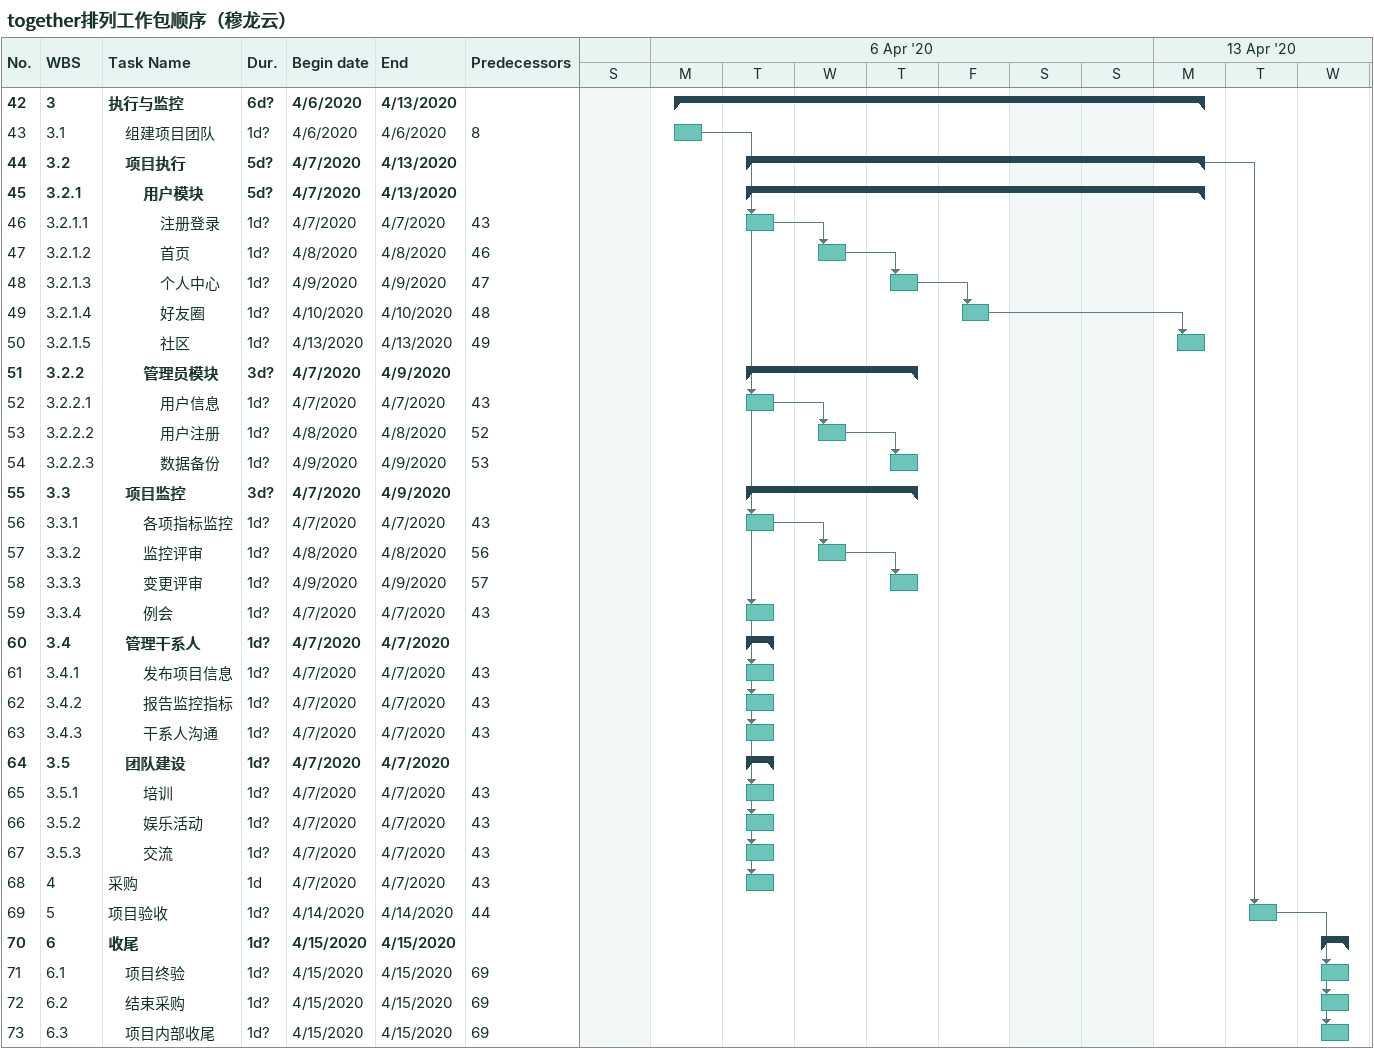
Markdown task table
together排列工作包顺序（穆龙云）

| ID | WBS | Task | Duration | Start | Finish | Predecessors |
|---|---|---|---|---|---|---|
| 42 | 3 | **执行与监控** | 6d? | 2020-04-06 | 2020-04-13 |  |
| 43 | 3.1 | 组建项目团队 | 1d? | 2020-04-06 | 2020-04-06 | 8 |
| 44 | 3.2 | **项目执行** | 5d? | 2020-04-07 | 2020-04-13 |  |
| 45 | 3.2.1 | **用户模块** | 5d? | 2020-04-07 | 2020-04-13 |  |
| 46 | 3.2.1.1 | 注册登录 | 1d? | 2020-04-07 | 2020-04-07 | 43 |
| 47 | 3.2.1.2 | 首页 | 1d? | 2020-04-08 | 2020-04-08 | 46 |
| 48 | 3.2.1.3 | 个人中心 | 1d? | 2020-04-09 | 2020-04-09 | 47 |
| 49 | 3.2.1.4 | 好友圈 | 1d? | 2020-04-10 | 2020-04-10 | 48 |
| 50 | 3.2.1.5 | 社区 | 1d? | 2020-04-13 | 2020-04-13 | 49 |
| 51 | 3.2.2 | **管理员模块** | 3d? | 2020-04-07 | 2020-04-09 |  |
| 52 | 3.2.2.1 | 用户信息 | 1d? | 2020-04-07 | 2020-04-07 | 43 |
| 53 | 3.2.2.2 | 用户注册 | 1d? | 2020-04-08 | 2020-04-08 | 52 |
| 54 | 3.2.2.3 | 数据备份 | 1d? | 2020-04-09 | 2020-04-09 | 53 |
| 55 | 3.3 | **项目监控** | 3d? | 2020-04-07 | 2020-04-09 |  |
| 56 | 3.3.1 | 各项指标监控 | 1d? | 2020-04-07 | 2020-04-07 | 43 |
| 57 | 3.3.2 | 监控评审 | 1d? | 2020-04-08 | 2020-04-08 | 56 |
| 58 | 3.3.3 | 变更评审 | 1d? | 2020-04-09 | 2020-04-09 | 57 |
| 59 | 3.3.4 | 例会 | 1d? | 2020-04-07 | 2020-04-07 | 43 |
| 60 | 3.4 | **管理干系人** | 1d? | 2020-04-07 | 2020-04-07 |  |
| 61 | 3.4.1 | 发布项目信息 | 1d? | 2020-04-07 | 2020-04-07 | 43 |
| 62 | 3.4.2 | 报告监控指标 | 1d? | 2020-04-07 | 2020-04-07 | 43 |
| 63 | 3.4.3 | 干系人沟通 | 1d? | 2020-04-07 | 2020-04-07 | 43 |
| 64 | 3.5 | **团队建设** | 1d? | 2020-04-07 | 2020-04-07 |  |
| 65 | 3.5.1 | 培训 | 1d? | 2020-04-07 | 2020-04-07 | 43 |
| 66 | 3.5.2 | 娱乐活动 | 1d? | 2020-04-07 | 2020-04-07 | 43 |
| 67 | 3.5.3 | 交流 | 1d? | 2020-04-07 | 2020-04-07 | 43 |
| 68 | 4 | 采购 | 1d | 2020-04-07 | 2020-04-07 | 43 |
| 69 | 5 | 项目验收 | 1d? | 2020-04-14 | 2020-04-14 | 44 |
| 70 | 6 | **收尾** | 1d? | 2020-04-15 | 2020-04-15 |  |
| 71 | 6.1 | 项目终验 | 1d? | 2020-04-15 | 2020-04-15 | 69 |
| 72 | 6.2 | 结束采购 | 1d? | 2020-04-15 | 2020-04-15 | 69 |
| 73 | 6.3 | 项目内部收尾 | 1d? | 2020-04-15 | 2020-04-15 | 69 |
